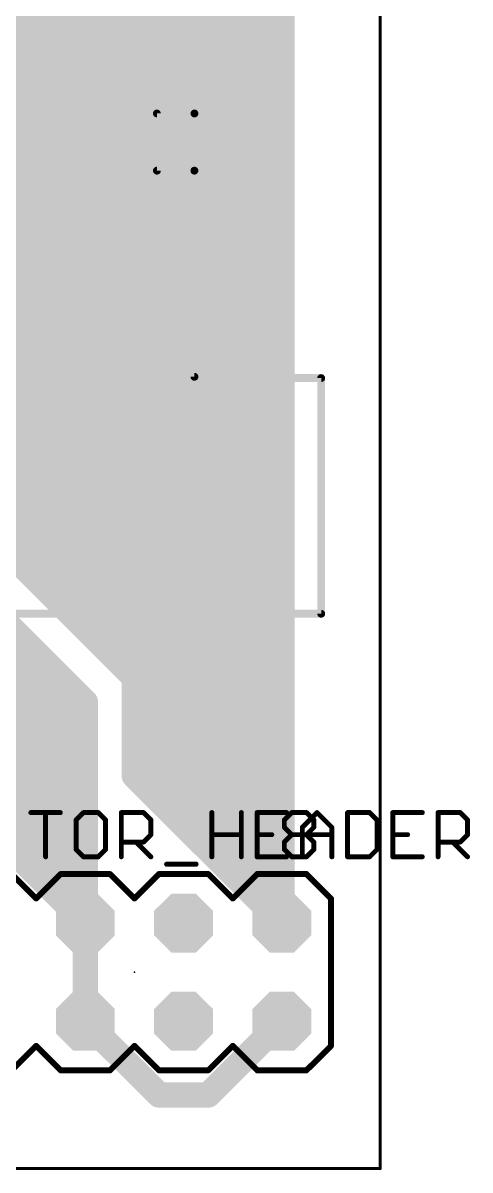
# Model space of a CAD drawing. Extents: x 0 to 64.6, y 0 to 55.9.
# Drawn here: x 53 to 64.55, y -0.04 to 29.63 of the extents above; entities that cross this region are included whole.
import ezdxf

# ---------------------------------------------------------------- set-up
doc = ezdxf.new("R2010")
doc.units = 0
for name, color, linetype in [('16', 132, 'CONTINUOUS'), ('17', 110, 'CONTINUOUS'), ('21', 253, 'CONTINUOUS'), ('22', 253, 'CONTINUOUS'), ('23', 53, 'CONTINUOUS'), ('25', 253, 'CONTINUOUS'), ('51', 253, 'CONTINUOUS')]:
    doc.layers.add(name, color=color, linetype=linetype)

# ---------------------------------------------------------------- blocks, each defined once
blk = doc.blocks.new('RECT')
blk.add_solid([(-0.5, -0.5), (0.5, -0.5), (-0.5, 0.5), (0.5, 0.5)])
blk = doc.blocks.new('OCTAGONP')
at = {"const_width": 0.5}
blk.add_lwpolyline([(-0.25, -0.1036), (-0.25, 0.1036), (-0.1036, 0.25), (0.1036, 0.25), (0.25, 0.1036), (0.25, -0.1036), (0.1036, -0.25), (-0.1036, -0.25), (-0.25, -0.1036), (-0.25, 0.1036)], dxfattribs=at)

msp = doc.modelspace()

# ---------------------------------------------------------------- linework, layer by layer
at = {"layer": '16'}
for points, const_width in [([(62.23, 0), (62.23, 55.88)], 0.0762), ([(59.69, 50.8), (59.69, 9.525)], 0.6604), ([(42.545, 24.13), (54.61, 12.065)], 0.6604), ([(53.34, 12.7), (45.72, 20.32)], 0.6604), ([(45.72, 19.685), (52.705, 12.7)], 0.6604), ([(55.88, 12.7), (51.435, 17.145)], 0.6604), ([(52.705, 17.145), (52.07, 17.145)], 0.6604), ([(52.07, 17.145), (55.88, 13.335)], 0.6604), ([(55.88, 13.97), (52.705, 17.145)], 0.6604), ([(52.705, 17.145), (53.34, 17.145)], 0.6604), ([(53.975, 17.145), (53.34, 17.145)], 0.6604), ([(53.34, 17.145), (55.88, 14.605)], 0.6604), ([(55.88, 15.24), (53.975, 17.145)], 0.6604), ([(53.975, 17.145), (54.61, 17.145)], 0.6604), ([(55.245, 17.145), (54.61, 17.145)], 0.6604), ([(54.61, 17.145), (55.88, 15.875)], 0.6604), ([(55.88, 17.145), (55.245, 17.145)], 0.6604), ([(55.88, 16.51), (55.245, 17.145)], 0.6604), ([(55.88, 16.51), (55.88, 17.145)], 0.6604), ([(55.88, 15.875), (55.88, 16.51)], 0.6604), ([(55.88, 15.24), (55.88, 15.875)], 0.6604), ([(55.88, 14.605), (55.88, 15.24)], 0.6604), ([(55.88, 13.97), (55.88, 14.605)], 0.6604), ([(55.88, 13.335), (55.88, 13.97)], 0.6604), ([(55.88, 12.7), (55.88, 13.335)], 0.6604), ([(52.705, 12.7), (52.07, 12.7)], 0.6604), ([(53.34, 12.7), (52.705, 12.7)], 0.6604), ([(53.975, 12.065), (53.34, 12.7)], 0.6604), ([(55.88, 10.16), (55.88, 12.7)], 0.6604), ([(49.53, 12.065), (53.975, 12.065)], 0.6604), ([(54.61, 12.065), (54.61, 8.255)], 0.6604), ([(59.69, 6.35), (55.88, 10.16)], 0.6604), ([(59.055, 7.62), (56.515, 10.16)], 0.6604), ([(56.515, 10.16), (57.15, 10.16)], 0.6604), ([(59.055, 8.255), (57.15, 10.16)], 0.6604), ([(57.15, 10.16), (57.785, 10.16)], 0.6604), ([(57.785, 10.16), (58.42, 10.16)], 0.6604), ([(59.69, 8.255), (57.785, 10.16)], 0.6604), ([(58.42, 10.16), (59.055, 10.16)], 0.6604), ([(58.42, 10.16), (59.69, 8.89)], 0.6604), ([(59.055, 10.16), (59.69, 9.525)], 0.6604), ([(59.69, 9.525), (59.69, 8.89)], 0.6604), ([(59.69, 8.89), (59.69, 8.255)], 0.6604), ([(52.705, 8.255), (52.07, 8.255)], 0.6604), ([(53.34, 7.62), (52.705, 8.255)], 0.6604), ([(52.705, 8.255), (53.975, 8.255)], 0.6604), ([(53.975, 8.255), (53.34, 7.62)], 0.6604), ([(54.61, 8.255), (53.975, 8.255)], 0.6604), ([(54.61, 8.255), (54.61, 7.62)], 0.6604), ([(59.69, 8.255), (59.055, 7.62)], 0.6604), ([(59.055, 7.62), (59.055, 8.255)], 0.6604), ([(59.69, 8.255), (59.69, 6.985)], 0.6604), ([(53.975, 6.985), (53.34, 7.62)], 0.6604), ([(53.34, 7.62), (54.61, 7.62)], 0.6604), ([(54.61, 7.62), (53.975, 6.985)], 0.6604), ([(54.61, 7.62), (54.61, 6.35)], 0.6604), ([(59.69, 6.985), (59.055, 7.62)], 0.6604), ([(54.61, 6.35), (53.975, 6.985)], 0.6604), ([(59.69, 6.985), (59.69, 6.35)], 0.6604), ([(54.61, 3.81), (54.61, 6.35)], 0.6604), ([(54.61, 3.81), (56.515, 1.905)], 0.6604), ([(57.785, 1.905), (59.69, 3.81)], 0.6604), ([(56.515, 1.905), (57.785, 1.905)], 0.6604), ([(0, 0), (62.23, 0)], 0.0762)]:
    msp.add_lwpolyline(points, dxfattribs=dict(at, const_width=const_width))
for points, const_width in [([(52.705, 16.9799, 1), (52.705, 17.3101)], 0.3302), ([(53.34, 17.3101, 1), (53.34, 16.9799)], 0.3302), ([(53.4567, 17.2617, 1), (53.2233, 17.0283)], 0.3302), ([(53.34, 16.9799, 1), (53.34, 17.3101)], 0.3302), ([(53.975, 17.3101, 1), (53.975, 16.9799)], 0.3302), ([(54.0917, 17.2617, 1), (53.8583, 17.0283)], 0.3302), ([(53.975, 16.9799, 1), (53.975, 17.3101)], 0.3302), ([(54.61, 17.3101, 1), (54.61, 16.9799)], 0.3302), ([(54.7267, 17.2617, 1), (54.4933, 17.0283)], 0.3302), ([(54.61, 16.9799, 1), (54.61, 17.3101)], 0.3302), ([(55.245, 17.3101, 1), (55.245, 16.9799)], 0.3302), ([(55.3617, 17.2617, 1), (55.1283, 17.0283)], 0.3302), ([(55.245, 16.9799, 1), (55.245, 17.3101)], 0.3302), ([(56.0451, 17.145, 1), (55.7149, 17.145)], 0.3302), ([(55.88, 16.9799, 1), (55.88, 17.3101)], 0.3302), ([(56.0451, 16.51, 1), (55.7149, 16.51)], 0.3302), ([(55.7149, 16.51, 1), (56.0451, 16.51)], 0.3302), ([(55.7633, 16.3933, 1), (55.9967, 16.6267)], 0.3302), ([(56.0451, 15.875, 1), (55.7149, 15.875)], 0.3302), ([(55.7149, 15.875, 1), (56.0451, 15.875)], 0.3302), ([(55.7633, 15.7583, 1), (55.9967, 15.9917)], 0.3302), ([(56.0451, 15.24, 1), (55.7149, 15.24)], 0.3302), ([(55.7633, 15.1233, 1), (55.9967, 15.3567)], 0.3302), ([(55.7149, 15.24, 1), (56.0451, 15.24)], 0.3302), ([(56.0451, 14.605, 1), (55.7149, 14.605)], 0.3302), ([(55.7633, 14.4883, 1), (55.9967, 14.7217)], 0.3302), ([(55.7149, 14.605, 1), (56.0451, 14.605)], 0.3302), ([(56.0451, 13.97, 1), (55.7149, 13.97)], 0.3302), ([(55.7633, 13.8533, 1), (55.9967, 14.0867)], 0.3302), ([(55.7149, 13.97, 1), (56.0451, 13.97)], 0.3302), ([(56.0451, 13.335, 1), (55.7149, 13.335)], 0.3302), ([(55.7149, 13.335, 1), (56.0451, 13.335)], 0.3302), ([(55.7633, 13.2183, 1), (55.9967, 13.4517)], 0.3302), ([(52.5883, 12.5833, 1), (52.8217, 12.8167)], 0.3302), ([(52.705, 12.5349, 1), (52.705, 12.8651)], 0.3302), ([(53.4567, 12.8167, 1), (53.2233, 12.5833)], 0.3302), ([(53.2233, 12.5833, 1), (53.4567, 12.8167)], 0.3302), ([(53.34, 12.5349, 1), (53.34, 12.8651)], 0.3302), ([(56.0451, 12.7, 1), (55.7149, 12.7)], 0.3302), ([(55.7149, 12.7, 1), (56.0451, 12.7)], 0.3302), ([(55.7633, 12.5833, 1), (55.9967, 12.8167)], 0.3302), ([(53.8583, 11.9483, 1), (54.0917, 12.1817)], 0.3302), ([(53.975, 11.8999, 1), (53.975, 12.2301)], 0.3302), ([(54.7751, 12.065, 1), (54.4449, 12.065)], 0.3302), ([(54.4933, 11.9483, 1), (54.7267, 12.1817)], 0.3302), ([(55.9967, 10.2767, 1), (55.7633, 10.0433)], 0.3302), ([(56.515, 10.3251, 1), (56.515, 9.9949)], 0.3302), ([(56.6317, 10.2767, 1), (56.3983, 10.0433)], 0.3302), ([(57.15, 10.3251, 1), (57.15, 9.9949)], 0.3302), ([(57.2667, 10.2767, 1), (57.0333, 10.0433)], 0.3302), ([(57.15, 9.9949, 1), (57.15, 10.3251)], 0.3302), ([(57.785, 10.3251, 1), (57.785, 9.9949)], 0.3302), ([(57.9017, 10.2767, 1), (57.6683, 10.0433)], 0.3302), ([(57.785, 9.9949, 1), (57.785, 10.3251)], 0.3302), ([(58.42, 10.3251, 1), (58.42, 9.9949)], 0.3302), ([(58.5367, 10.2767, 1), (58.3033, 10.0433)], 0.3302), ([(58.42, 9.9949, 1), (58.42, 10.3251)], 0.3302), ([(59.1717, 10.2767, 1), (58.9383, 10.0433)], 0.3302), ([(59.055, 9.9949, 1), (59.055, 10.3251)], 0.3302), ([(55.7149, 10.16, 1), (56.0451, 10.16)], 0.3302), ([(59.8551, 9.525, 1), (59.5249, 9.525)], 0.3302), ([(59.5733, 9.4083, 1), (59.8067, 9.6417)], 0.3302), ([(59.5249, 9.525, 1), (59.8551, 9.525)], 0.3302), ([(59.8551, 8.89, 1), (59.5249, 8.89)], 0.3302), ([(59.5249, 8.89, 1), (59.8551, 8.89)], 0.3302), ([(59.5733, 8.7733, 1), (59.8067, 9.0067)], 0.3302), ([(52.705, 8.0899, 1), (52.705, 8.4201)], 0.3302), ([(53.975, 8.4201, 1), (53.975, 8.0899)], 0.3302), ([(54.0917, 8.1383, 1), (53.8583, 8.3717)], 0.3302), ([(53.975, 8.0899, 1), (53.975, 8.4201)], 0.3302), ([(54.7751, 8.255, 1), (54.4449, 8.255)], 0.3302), ([(54.4449, 8.255, 1), (54.7751, 8.255)], 0.3302), ([(54.61, 8.0899, 1), (54.61, 8.4201)], 0.3302), ([(59.2201, 8.255, 1), (58.8899, 8.255)], 0.3302), ([(58.9383, 8.1383, 1), (59.1717, 8.3717)], 0.3302), ([(59.8551, 8.255, 1), (59.5249, 8.255)], 0.3302), ([(59.5249, 8.255, 1), (59.8551, 8.255)], 0.3302), ([(59.8067, 8.1383, 1), (59.5733, 8.3717)], 0.3302), ([(59.5733, 8.1383, 1), (59.8067, 8.3717)], 0.3302), ([(53.34, 7.7851, 1), (53.34, 7.4549)], 0.3302), ([(53.4567, 7.7367, 1), (53.2233, 7.5033)], 0.3302), ([(53.2233, 7.7367, 1), (53.4567, 7.5033)], 0.3302), ([(53.2233, 7.5033, 1), (53.4567, 7.7367)], 0.3302), ([(54.7751, 7.62, 1), (54.4449, 7.62)], 0.3302), ([(54.4449, 7.62, 1), (54.7751, 7.62)], 0.3302), ([(54.7267, 7.5033, 1), (54.4933, 7.7367)], 0.3302), ([(54.61, 7.4549, 1), (54.61, 7.7851)], 0.3302), ([(58.8899, 7.62, 1), (59.2201, 7.62)], 0.3302), ([(59.1717, 7.7367, 1), (58.9383, 7.5033)], 0.3302), ([(58.9383, 7.7367, 1), (59.1717, 7.5033)], 0.3302), ([(58.9383, 7.5033, 1), (59.1717, 7.7367)], 0.3302), ([(54.0917, 7.1017, 1), (53.8583, 6.8683)], 0.3302), ([(53.8583, 7.1017, 1), (54.0917, 6.8683)], 0.3302), ([(53.8583, 6.8683, 1), (54.0917, 7.1017)], 0.3302), ([(59.8551, 6.985, 1), (59.5249, 6.985)], 0.3302), ([(59.5249, 6.985, 1), (59.8551, 6.985)], 0.3302), ([(59.5733, 6.8683, 1), (59.8067, 7.1017)], 0.3302), ([(54.7751, 6.35, 1), (54.4449, 6.35)], 0.3302), ([(54.4933, 6.2333, 1), (54.7267, 6.4667)], 0.3302), ([(59.5733, 6.2333, 1), (59.8067, 6.4667)], 0.3302), ([(54.4449, 6.35, 1), (54.7751, 6.35)], 0.3302), ([(59.5249, 6.35, 1), (59.8551, 6.35)], 0.3302), ([(54.4449, 3.81, 1), (54.7751, 3.81)], 0.3302), ([(54.7267, 3.9267, 1), (54.4933, 3.6933)], 0.3302), ([(59.8067, 3.6933, 1), (59.5733, 3.9267)], 0.3302), ([(56.515, 2.0701, 1), (56.515, 1.7399)], 0.3302), ([(56.3983, 1.7883, 1), (56.6317, 2.0217)], 0.3302), ([(57.6683, 2.0217, 1), (57.9017, 1.7883)], 0.3302), ([(57.785, 1.7399, 1), (57.785, 2.0701)], 0.3302), ([(62.211, 0, 1), (62.2491, 0)], 0.0381), ([(62.23, -0.0191, 1), (62.23, 0.0191)], 0.0381)]:
    msp.add_lwpolyline(points, format="xyb", dxfattribs=dict(at, const_width=const_width))
at = {"layer": '21'}
for points, const_width in [([(57.43, 27.291), (57.43, 32.407)], 0.2032), ([(56.46, 25.812), (56.46, 27.291)], 0.2032), ([(56.46, 27.291), (57.43, 27.291)], 0.2032), ([(57.43, 27.291), (57.43, 25.812)], 0.2032), ([(57.43, 25.812), (56.46, 25.812)], 0.2032), ([(57.43, 20.48), (57.43, 25.812)], 0.2032), ([(48.23, 20.48), (57.43, 20.48)], 0.2032), ([(59.7535, 9.0178), (59.9442, 9.2085)], 0.127), ([(59.9442, 9.2085), (60.3255, 9.2085)], 0.127), ([(60.3255, 9.2085), (60.5162, 9.0178)], 0.127), ([(59.7535, 8.8271), (59.7535, 9.0178)], 0.127), ([(60.5162, 9.0178), (60.5162, 8.8271)], 0.127), ([(59.9442, 8.6365), (59.7535, 8.8271)], 0.127), ([(59.7535, 8.4458), (59.9442, 8.6365)], 0.127), ([(59.9442, 8.6365), (60.3255, 8.6365)], 0.127), ([(60.5162, 8.8271), (60.3255, 8.6365)], 0.127), ([(60.3255, 8.6365), (60.5162, 8.4458)], 0.127), ([(59.7535, 8.2552), (59.7535, 8.4458)], 0.127), ([(59.9442, 8.0645), (59.7535, 8.2552)], 0.127), ([(60.5162, 8.2552), (60.3255, 8.0645)], 0.127), ([(60.5162, 8.4458), (60.5162, 8.2552)], 0.127), ([(60.3255, 8.0645), (59.9442, 8.0645)], 0.127), ([(52.705, 7.62), (53.34, 6.985)], 0.1524), ([(53.34, 6.985), (53.975, 7.62)], 0.1524), ([(53.975, 7.62), (55.245, 7.62)], 0.1524), ([(55.245, 7.62), (55.88, 6.985)], 0.1524), ([(55.88, 6.985), (56.515, 7.62)], 0.1524), ([(56.515, 7.62), (57.785, 7.62)], 0.1524), ([(57.785, 7.62), (58.42, 6.985)], 0.1524), ([(59.055, 7.62), (58.42, 6.985)], 0.1524), ([(59.055, 7.62), (60.325, 7.62)], 0.1524), ([(60.325, 7.62), (60.96, 6.985)], 0.1524), ([(60.96, 6.985), (60.96, 3.175)], 0.1524), ([(53.34, 3.175), (52.705, 2.54)], 0.1524), ([(53.975, 2.54), (53.34, 3.175)], 0.1524), ([(55.88, 3.175), (55.245, 2.54)], 0.1524), ([(56.515, 2.54), (55.88, 3.175)], 0.1524), ([(58.42, 3.175), (57.785, 2.54)], 0.1524), ([(58.42, 3.175), (59.055, 2.54)], 0.1524), ([(60.96, 3.175), (60.325, 2.54)], 0.1524), ([(55.245, 2.54), (53.975, 2.54)], 0.1524), ([(57.785, 2.54), (56.515, 2.54)], 0.1524), ([(60.325, 2.54), (59.055, 2.54)], 0.1524)]:
    msp.add_lwpolyline(points, dxfattribs=dict(at, const_width=const_width))
for points, const_width in [([(56.5108, 27.291, 1), (56.4092, 27.291)], 0.1016), ([(56.46, 27.3418, 1), (56.46, 27.2402)], 0.1016), ([(57.4808, 27.291, 1), (57.3792, 27.291)], 0.1016), ([(57.3792, 27.291, 1), (57.4808, 27.291)], 0.1016), ([(57.43, 27.2402, 1), (57.43, 27.3418)], 0.1016), ([(56.46, 25.8628, 1), (56.46, 25.7612)], 0.1016), ([(56.4092, 25.812, 1), (56.5108, 25.812)], 0.1016), ([(57.4808, 25.812, 1), (57.3792, 25.812)], 0.1016), ([(57.3792, 25.812, 1), (57.4808, 25.812)], 0.1016), ([(57.43, 25.7612, 1), (57.43, 25.8628)], 0.1016), ([(57.3792, 20.48, 1), (57.4808, 20.48)], 0.1016), ([(57.43, 20.4292, 1), (57.43, 20.5308)], 0.1016), ([(59.9442, 9.2402, 1), (59.9442, 9.1767)], 0.0635), ([(59.9666, 9.186, 1), (59.9217, 9.2309)], 0.0635), ([(60.3479, 9.2309, 1), (60.303, 9.186)], 0.0635), ([(60.3255, 9.1767, 1), (60.3255, 9.2402)], 0.0635), ([(59.7853, 9.0178, 1), (59.7218, 9.0178)], 0.0635), ([(59.731, 9.0403, 1), (59.776, 8.9954)], 0.0635), ([(60.5479, 9.0178, 1), (60.4844, 9.0178)], 0.0635), ([(60.4937, 8.9954, 1), (60.5386, 9.0403)], 0.0635), ([(59.776, 8.8496, 1), (59.731, 8.8047)], 0.0635), ([(59.7218, 8.8271, 1), (59.7853, 8.8271)], 0.0635), ([(59.9442, 8.6682, 1), (59.9442, 8.6047)], 0.0635), ([(59.9666, 8.614, 1), (59.9217, 8.6589)], 0.0635), ([(59.9217, 8.614, 1), (59.9666, 8.6589)], 0.0635), ([(60.3479, 8.6589, 1), (60.303, 8.614)], 0.0635), ([(60.303, 8.6589, 1), (60.3479, 8.614)], 0.0635), ([(60.3255, 8.6047, 1), (60.3255, 8.6682)], 0.0635), ([(60.4844, 8.8271, 1), (60.5479, 8.8271)], 0.0635), ([(60.5386, 8.8047, 1), (60.4937, 8.8496)], 0.0635), ([(59.7853, 8.4458, 1), (59.7218, 8.4458)], 0.0635), ([(59.731, 8.4683, 1), (59.776, 8.4234)], 0.0635), ([(59.776, 8.2776, 1), (59.731, 8.2327)], 0.0635), ([(60.5479, 8.4458, 1), (60.4844, 8.4458)], 0.0635), ([(60.4937, 8.4234, 1), (60.5386, 8.4683)], 0.0635), ([(60.5386, 8.2327, 1), (60.4937, 8.2776)], 0.0635), ([(59.7218, 8.2552, 1), (59.7853, 8.2552)], 0.0635), ([(59.9442, 8.0963, 1), (59.9442, 8.0328)], 0.0635), ([(59.9217, 8.042, 1), (59.9666, 8.087)], 0.0635), ([(60.303, 8.087, 1), (60.3479, 8.042)], 0.0635), ([(60.3255, 8.0328, 1), (60.3255, 8.0963)], 0.0635), ([(60.4844, 8.2552, 1), (60.5479, 8.2552)], 0.0635), ([(53.975, 7.6581, 1), (53.975, 7.5819)], 0.0762), ([(54.0019, 7.5931, 1), (53.9481, 7.6469)], 0.0762), ([(55.2719, 7.6469, 1), (55.2181, 7.5931)], 0.0762), ([(55.245, 7.5819, 1), (55.245, 7.6581)], 0.0762), ([(56.515, 7.6581, 1), (56.515, 7.5819)], 0.0762), ([(56.5419, 7.5931, 1), (56.4881, 7.6469)], 0.0762), ([(57.8119, 7.6469, 1), (57.7581, 7.5931)], 0.0762), ([(57.785, 7.5819, 1), (57.785, 7.6581)], 0.0762), ([(59.055, 7.6581, 1), (59.055, 7.5819)], 0.0762), ([(59.0819, 7.5931, 1), (59.0281, 7.6469)], 0.0762), ([(60.3519, 7.6469, 1), (60.2981, 7.5931)], 0.0762), ([(60.325, 7.5819, 1), (60.325, 7.6581)], 0.0762), ([(53.3131, 7.0119, 1), (53.3669, 6.9581)], 0.0762), ([(53.3131, 6.9581, 1), (53.3669, 7.0119)], 0.0762), ([(55.8531, 7.0119, 1), (55.9069, 6.9581)], 0.0762), ([(55.8531, 6.9581, 1), (55.9069, 7.0119)], 0.0762), ([(58.3931, 7.0119, 1), (58.4469, 6.9581)], 0.0762), ([(58.3931, 6.9581, 1), (58.4469, 7.0119)], 0.0762), ([(60.9981, 6.985, 1), (60.9219, 6.985)], 0.0762), ([(60.9331, 6.9581, 1), (60.9869, 7.0119)], 0.0762), ([(53.3669, 3.2019, 1), (53.3131, 3.1481)], 0.0762), ([(53.3669, 3.1481, 1), (53.3131, 3.2019)], 0.0762), ([(55.9069, 3.2019, 1), (55.8531, 3.1481)], 0.0762), ([(55.9069, 3.1481, 1), (55.8531, 3.2019)], 0.0762), ([(58.4469, 3.2019, 1), (58.3931, 3.1481)], 0.0762), ([(58.4469, 3.1481, 1), (58.3931, 3.2019)], 0.0762), ([(60.9219, 3.175, 1), (60.9981, 3.175)], 0.0762), ([(60.9869, 3.1481, 1), (60.9331, 3.2019)], 0.0762), ([(53.975, 2.5781, 1), (53.975, 2.5019)], 0.0762), ([(53.9481, 2.5131, 1), (54.0019, 2.5669)], 0.0762), ([(55.2181, 2.5669, 1), (55.2719, 2.5131)], 0.0762), ([(55.245, 2.5019, 1), (55.245, 2.5781)], 0.0762), ([(56.515, 2.5781, 1), (56.515, 2.5019)], 0.0762), ([(56.4881, 2.5131, 1), (56.5419, 2.5669)], 0.0762), ([(57.7581, 2.5669, 1), (57.8119, 2.5131)], 0.0762), ([(57.785, 2.5019, 1), (57.785, 2.5781)], 0.0762), ([(59.055, 2.5781, 1), (59.055, 2.5019)], 0.0762), ([(59.0281, 2.5131, 1), (59.0819, 2.5669)], 0.0762), ([(60.2981, 2.5669, 1), (60.3519, 2.5131)], 0.0762), ([(60.325, 2.5019, 1), (60.325, 2.5781)], 0.0762)]:
    msp.add_lwpolyline(points, format="xyb", dxfattribs=dict(at, const_width=const_width))
at = {"layer": '22', "const_width": 0.2032}
for points in [[(60.706, 20.447), (48.26, 20.447)], [(60.706, 14.351), (60.706, 20.447)], [(44.45, 14.351), (60.706, 14.351)]]:
    msp.add_lwpolyline(points, dxfattribs=at)
at = {"layer": '22', "const_width": 0.1016}
for points in [[(60.7568, 20.447, 1), (60.6552, 20.447)], [(60.706, 20.3962, 1), (60.706, 20.4978)], [(60.6552, 14.351, 1), (60.7568, 14.351)], [(60.706, 14.3002, 1), (60.706, 14.4018)]]:
    msp.add_lwpolyline(points, format="xyb", dxfattribs=at)
at = {"layer": '23'}
msp.add_point((55.88, 5.08), dxfattribs=at)
at = {"layer": '25', "const_width": 0.127}
for points in [[(53.2023, 9.2085), (53.9649, 9.2085)], [(53.5836, 8.0645), (53.5836, 9.2085)], [(54.5624, 9.2085), (54.3717, 9.0178)], [(54.9437, 9.2085), (54.5624, 9.2085)], [(55.1343, 9.0178), (54.9437, 9.2085)], [(55.5411, 8.0645), (55.5411, 9.2085)], [(55.5411, 9.2085), (56.1131, 9.2085)], [(56.1131, 9.2085), (56.3037, 9.0178)], [(57.8799, 8.0645), (57.8799, 9.2085)], [(58.6425, 9.2085), (58.6425, 8.0645)], [(59.8119, 9.2085), (59.0493, 9.2085)], [(59.0493, 9.2085), (59.0493, 8.0645)], [(60.2187, 8.8271), (60.6, 9.2085)], [(60.6, 9.2085), (60.9813, 8.8271)], [(61.3881, 9.2085), (61.3881, 8.0645)], [(61.9601, 9.2085), (61.3881, 9.2085)], [(62.1507, 9.0178), (61.9601, 9.2085)], [(63.3201, 9.2085), (62.5575, 9.2085)], [(62.5575, 9.2085), (62.5575, 8.0645)], [(63.7269, 8.0645), (63.7269, 9.2085)], [(63.7269, 9.2085), (64.2989, 9.2085)], [(64.2989, 9.2085), (64.4895, 9.0178)], [(54.3717, 9.0178), (54.3717, 8.2552)], [(55.1343, 8.2552), (55.1343, 9.0178)], [(56.3037, 9.0178), (56.3037, 8.6365)], [(62.1507, 8.2552), (62.1507, 9.0178)], [(64.4895, 9.0178), (64.4895, 8.6365)], [(56.3037, 8.6365), (56.1131, 8.4458)], [(57.8799, 8.6365), (58.6425, 8.6365)], [(59.0493, 8.6365), (59.4306, 8.6365)], [(60.2187, 8.0645), (60.2187, 8.8271)], [(60.2187, 8.6365), (60.9813, 8.6365)], [(60.9813, 8.8271), (60.9813, 8.0645)], [(62.5575, 8.6365), (62.9388, 8.6365)], [(64.4895, 8.6365), (64.2989, 8.4458)], [(54.3717, 8.2552), (54.5624, 8.0645)], [(54.9437, 8.0645), (55.1343, 8.2552)], [(56.1131, 8.4458), (55.5411, 8.4458)], [(55.9224, 8.4458), (56.3037, 8.0645)], [(61.9601, 8.0645), (62.1507, 8.2552)], [(64.2989, 8.4458), (63.7269, 8.4458)], [(64.1082, 8.4458), (64.4895, 8.0645)], [(54.5624, 8.0645), (54.9437, 8.0645)], [(59.0493, 8.0645), (59.8119, 8.0645)], [(61.3881, 8.0645), (61.9601, 8.0645)], [(62.5575, 8.0645), (63.3201, 8.0645)], [(56.7105, 7.8738), (57.4731, 7.8738)]]:
    msp.add_lwpolyline(points, dxfattribs=at)
at = {"layer": '25', "const_width": 0.0635}
for points in [[(53.2023, 9.2402, 1), (53.2023, 9.1767)], [(53.6154, 9.2085, 1), (53.5519, 9.2085)], [(53.9649, 9.1767, 1), (53.9649, 9.2402)], [(54.5624, 9.2402, 1), (54.5624, 9.1767)], [(54.5848, 9.186, 1), (54.5399, 9.2309)], [(54.9661, 9.2309, 1), (54.9212, 9.186)], [(54.9437, 9.1767, 1), (54.9437, 9.2402)], [(55.5728, 9.2085, 1), (55.5093, 9.2085)], [(55.5411, 9.2402, 1), (55.5411, 9.1767)], [(56.1355, 9.2309, 1), (56.0906, 9.186)], [(56.1131, 9.1767, 1), (56.1131, 9.2402)], [(57.9116, 9.2085, 1), (57.8481, 9.2085)], [(58.6743, 9.2085, 1), (58.6108, 9.2085)], [(59.081, 9.2085, 1), (59.0175, 9.2085)], [(59.0493, 9.2402, 1), (59.0493, 9.1767)], [(59.8119, 9.1767, 1), (59.8119, 9.2402)], [(60.6225, 9.2309, 1), (60.5775, 9.186)], [(60.6225, 9.186, 1), (60.5775, 9.2309)], [(61.4198, 9.2085, 1), (61.3563, 9.2085)], [(61.3881, 9.2402, 1), (61.3881, 9.1767)], [(61.9825, 9.2309, 1), (61.9376, 9.186)], [(61.9601, 9.1767, 1), (61.9601, 9.2402)], [(62.5892, 9.2085, 1), (62.5257, 9.2085)], [(62.5575, 9.2402, 1), (62.5575, 9.1767)], [(63.3201, 9.1767, 1), (63.3201, 9.2402)], [(63.7586, 9.2085, 1), (63.6951, 9.2085)], [(63.7269, 9.2402, 1), (63.7269, 9.1767)], [(64.3213, 9.2309, 1), (64.2764, 9.186)], [(64.2989, 9.1767, 1), (64.2989, 9.2402)], [(54.4034, 9.0178, 1), (54.3399, 9.0178)], [(54.3492, 9.0403, 1), (54.3941, 8.9954)], [(55.1661, 9.0178, 1), (55.1026, 9.0178)], [(55.1119, 8.9954, 1), (55.1568, 9.0403)], [(56.3355, 9.0178, 1), (56.272, 9.0178)], [(56.2813, 8.9954, 1), (56.3262, 9.0403)], [(62.1825, 9.0178, 1), (62.119, 9.0178)], [(62.1283, 8.9954, 1), (62.1732, 9.0403)], [(64.5213, 9.0178, 1), (64.4578, 9.0178)], [(64.4671, 8.9954, 1), (64.512, 9.0403)], [(56.272, 8.6365, 1), (56.3355, 8.6365)], [(56.3262, 8.614, 1), (56.2813, 8.6589)], [(57.8799, 8.6682, 1), (57.8799, 8.6047)], [(58.6425, 8.6047, 1), (58.6425, 8.6682)], [(59.0493, 8.6682, 1), (59.0493, 8.6047)], [(59.4306, 8.6047, 1), (59.4306, 8.6682)], [(60.2504, 8.8271, 1), (60.1869, 8.8271)], [(60.1962, 8.8496, 1), (60.2411, 8.8047)], [(60.2187, 8.6682, 1), (60.2187, 8.6047)], [(61.0131, 8.8271, 1), (60.9496, 8.8271)], [(60.9589, 8.8047, 1), (61.0038, 8.8496)], [(60.9813, 8.6047, 1), (60.9813, 8.6682)], [(62.5575, 8.6682, 1), (62.5575, 8.6047)], [(62.9388, 8.6047, 1), (62.9388, 8.6682)], [(64.4578, 8.6365, 1), (64.5213, 8.6365)], [(64.512, 8.614, 1), (64.4671, 8.6589)], [(54.3941, 8.2776, 1), (54.3492, 8.2327)], [(55.1568, 8.2327, 1), (55.1119, 8.2776)], [(55.5411, 8.4776, 1), (55.5411, 8.4141)], [(55.9449, 8.4683, 1), (55.9, 8.4234)], [(56.0906, 8.4683, 1), (56.1355, 8.4234)], [(56.1131, 8.4141, 1), (56.1131, 8.4776)], [(62.1732, 8.2327, 1), (62.1283, 8.2776)], [(63.7269, 8.4776, 1), (63.7269, 8.4141)], [(64.1306, 8.4683, 1), (64.0857, 8.4234)], [(64.2764, 8.4683, 1), (64.3213, 8.4234)], [(64.2989, 8.4141, 1), (64.2989, 8.4776)], [(53.5519, 8.0645, 1), (53.6154, 8.0645)], [(54.3399, 8.2552, 1), (54.4034, 8.2552)], [(54.5624, 8.0963, 1), (54.5624, 8.0328)], [(54.5399, 8.042, 1), (54.5848, 8.087)], [(54.9212, 8.087, 1), (54.9661, 8.042)], [(54.9437, 8.0328, 1), (54.9437, 8.0963)], [(55.1026, 8.2552, 1), (55.1661, 8.2552)], [(55.5093, 8.0645, 1), (55.5728, 8.0645)], [(56.2813, 8.042, 1), (56.3262, 8.087)], [(57.8481, 8.0645, 1), (57.9116, 8.0645)], [(58.6108, 8.0645, 1), (58.6743, 8.0645)], [(59.0175, 8.0645, 1), (59.081, 8.0645)], [(59.0493, 8.0963, 1), (59.0493, 8.0328)], [(59.8119, 8.0328, 1), (59.8119, 8.0963)], [(60.1869, 8.0645, 1), (60.2504, 8.0645)], [(60.9496, 8.0645, 1), (61.0131, 8.0645)], [(61.3563, 8.0645, 1), (61.4198, 8.0645)], [(61.3881, 8.0963, 1), (61.3881, 8.0328)], [(61.9376, 8.087, 1), (61.9825, 8.042)], [(61.9601, 8.0328, 1), (61.9601, 8.0963)], [(62.119, 8.2552, 1), (62.1825, 8.2552)], [(62.5257, 8.0645, 1), (62.5892, 8.0645)], [(62.5575, 8.0963, 1), (62.5575, 8.0328)], [(63.3201, 8.0328, 1), (63.3201, 8.0963)], [(63.6951, 8.0645, 1), (63.7586, 8.0645)], [(64.4671, 8.042, 1), (64.512, 8.087)], [(56.7105, 7.9056, 1), (56.7105, 7.8421)], [(57.4731, 7.8421, 1), (57.4731, 7.9056)]]:
    msp.add_lwpolyline(points, format="xyb", dxfattribs=at)

# ---------------------------------------------------------------- block references
at = {"layer": '16'}
for p, xscale, yscale in [((55.5625, 26.9875), 8.255, 19.685), ((57.785, 13.97), 3.81, 7.62), ((51.435, 10.16), 6.35, 3.81)]:
    msp.add_blockref('RECT', p, dxfattribs=dict(at, xscale=xscale, yscale=yscale))
at = {"layer": '17', "xscale": 1.524, "yscale": 1.524}
for p in [(54.61, 6.35), (54.61, 6.35), (57.15, 6.35), (57.15, 6.35), (59.69, 6.35), (59.69, 6.35), (54.61, 3.81), (54.61, 3.81), (57.15, 3.81), (57.15, 3.81), (59.69, 3.81), (59.69, 3.81)]:
    msp.add_blockref('OCTAGONP', p, dxfattribs=at)
at = {"layer": '51', "xscale": 0.508, "yscale": 0.508}
for p in [(54.61, 6.35), (57.15, 6.35), (59.69, 6.35), (54.61, 3.81), (57.15, 3.81), (59.69, 3.81)]:
    msp.add_blockref('RECT', p, dxfattribs=at)

doc.saveas('drawing.dxf')
